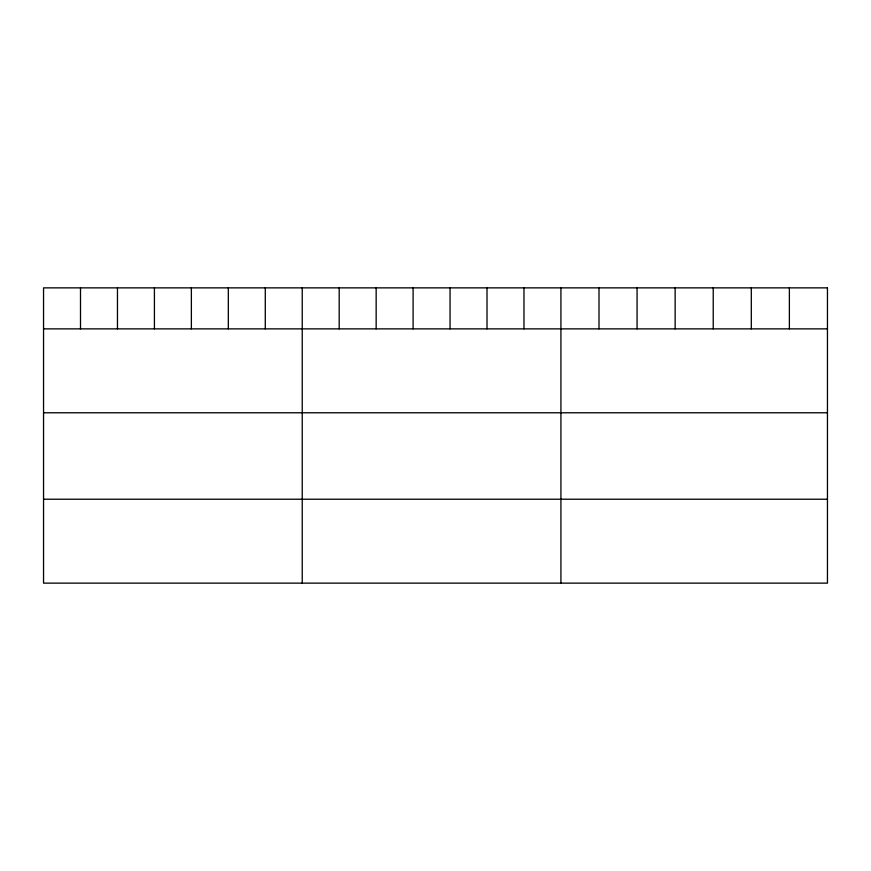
<?xml version="1.0" encoding="UTF-8"?>
<svg xmlns="http://www.w3.org/2000/svg" width="871" height="871" viewBox="0 0 871 871"><rect width="100%" height="100%" fill="white"/><g stroke="black" fill="none" stroke-linecap="round" stroke-linejoin="round"><path stroke-width="1.31" d="M43.55 328.868L827.45 328.868M43.55 412.778L827.45 412.778M43.55 499.225L827.45 499.225M789.376 287.865L789.376 328.868M751.303 287.865L751.303 328.868M713.229 287.865L713.229 328.868M675.145 287.865L675.145 328.868M637.071 287.865L637.071 328.868M598.998 287.865L598.998 328.868M560.924 287.865L560.924 583.135M523.972 287.865L523.972 328.868M487.009 287.865L487.009 328.868M450.057 287.865L450.057 328.868M413.104 287.865L413.104 328.868M376.152 287.865L376.152 328.868M339.189 287.865L339.189 328.868M302.237 287.865L302.237 583.135M265.285 287.865L265.285 328.868M228.322 287.865L228.322 328.868M191.37 287.865L191.37 328.868M154.417 287.865L154.417 328.868M117.465 287.865L117.465 328.868M80.502 287.865L80.502 328.868M827.45 287.865L43.55 287.865L43.55 583.135L827.45 583.135L827.45 287.865"/></g></svg>
